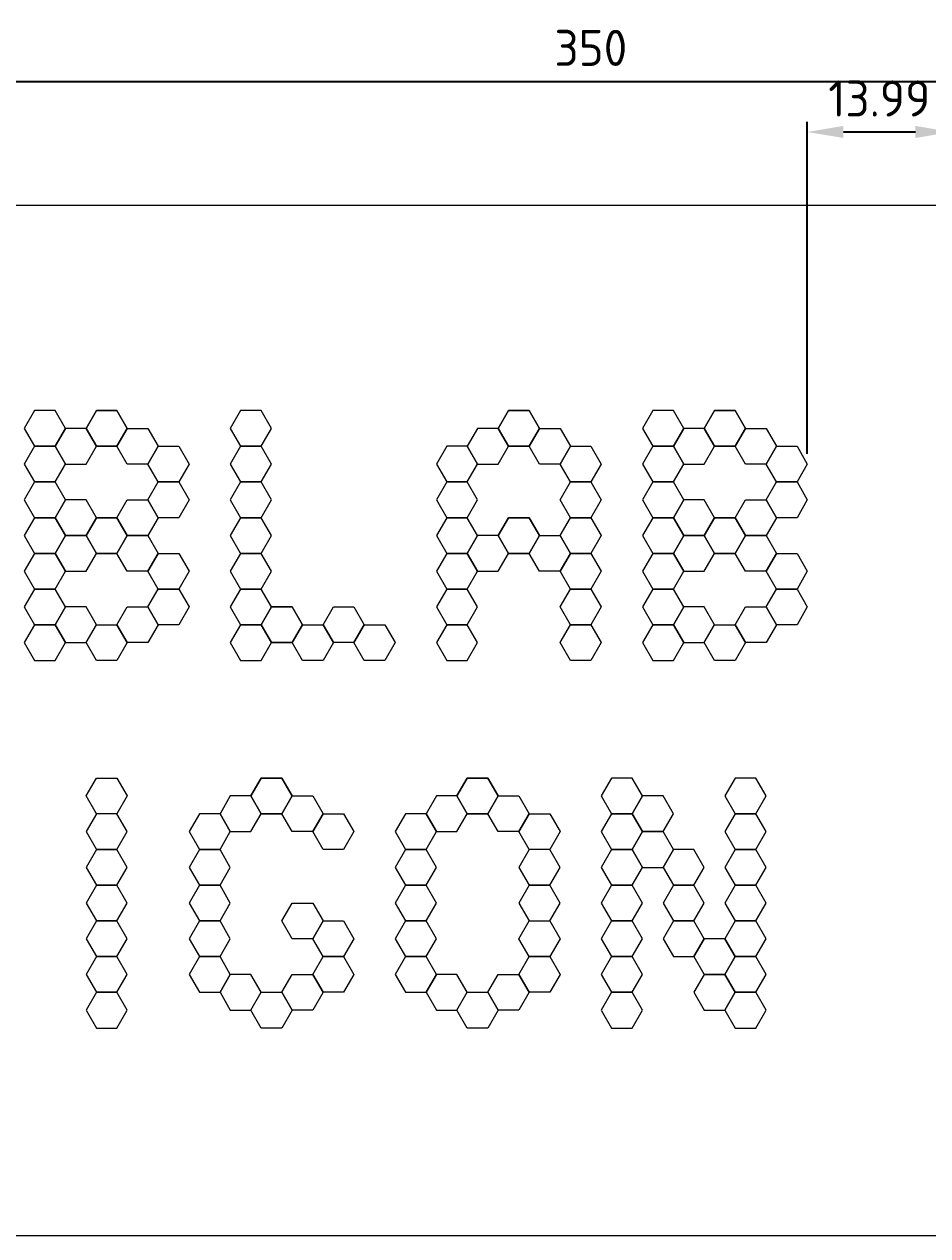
# Model space of a CAD drawing. Header units: millimetres. Extents: x -429 to 706, y -30 to 384.
# Drawn here: x -291.8 to -204.1, y 140.4 to 257.9 of the extents above; entities that cross this region are included whole.
import ezdxf

# ---------------------------------------------------------------- set-up
doc = ezdxf.new("R2010")
doc.units = ezdxf.units.MM
doc.header["$LTSCALE"] = 0.25
doc.layers.add('AM_0', color=7, linetype='Continuous', lineweight=20)
doc.layers.add('AM_5', color=3, linetype='Continuous', lineweight=25)
doc.styles.get("Standard").update_dxf_attribs({"font": 'tcvn+7284-2003r.ttf'})
doc.dimstyles.new('AM_ISO$0', dxfattribs={"dimtxt": 3.5, "dimasz": 3.5, "dimexe": 1, "dimexo": 1, "dimgap": 1.5, "dimtad": 1, "dimdsep": 46, "dimtxsty": 'Standard', "dimcen": 0, "dimclrd": 256, "dimclre": 256, "dimclrt": 2, "dimadec": 0, "dimazin": 2, "dimtp": 0.1, "dimtm": 0.1, "dimtfac": 0.71, "dimtdec": 3, "dimtmove": 0, "dimatfit": 3, "dimfxl": 1, "dimlwd": -1, "dimlwe": -1, "dimarcsym": 1})

# ---------------------------------------------------------------- blocks, each defined once
blk = doc.blocks.new('*D40')
at = {"layer": 'AM_5', "linetype": 'ByBlock', "transparency": 16777216}
for p, q in [((-411.83, 241.39), (-411.83, 253.39)), ((-61.83, 241.39), (-61.83, 253.39)), ((-408.33, 252.39), (-65.33, 252.39))]:
    blk.add_line(p, q, dxfattribs=at)
at = {"layer": 'AM_5', "transparency": 16777216}
for points in [[(-408.33, 252.97), (-408.33, 251.81), (-411.83, 252.39)], [(-65.33, 252.97), (-65.33, 251.81), (-61.83, 252.39)]]:
    blk.add_solid(points, dxfattribs=at)
at = {"layer": 'Defpoints', "color": 0, "transparency": 16777216}
for p in [(-61.83, 252.39), (-411.83, 240.39), (-61.83, 240.39)]:
    blk.add_point(p, dxfattribs=at)
at = {"layer": 'AM_5', "color": 2, "transparency": 16777216, "insert": (-236.83, 255.64), "char_height": 3.5, "attachment_point": 5}
blk.add_mtext('350', dxfattribs=at)
blk = doc.blocks.new('*D56')
at = {"layer": 'AM_5', "linetype": 'ByBlock', "transparency": 16777216}
for p, q in [((-215.82, 216.26), (-215.82, 248.48)), ((-201.83, 217.8), (-201.83, 248.48)), ((-212.32, 247.48), (-205.33, 247.48))]:
    blk.add_line(p, q, dxfattribs=at)
at = {"layer": 'AM_5', "transparency": 16777216}
for points in [[(-212.32, 248.07), (-212.32, 246.9), (-215.82, 247.48)], [(-205.33, 248.07), (-205.33, 246.9), (-201.83, 247.48)]]:
    blk.add_solid(points, dxfattribs=at)
at = {"layer": 'Defpoints', "color": 0, "transparency": 16777216}
for p in [(-201.83, 247.48), (-201.83, 216.8), (-215.82, 215.26)]:
    blk.add_point(p, dxfattribs=at)
at = {"layer": 'AM_5', "color": 2, "transparency": 16777216, "insert": (-208.83, 250.73), "char_height": 3.5, "attachment_point": 5}
blk.add_mtext('13.99', dxfattribs=at)

msp = doc.modelspace()

# ---------------------------------------------------------------- linework, layer by layer
at = {"layer": 'AM_0'}
for p, q in [((-411.83, 240.388), (-61.83, 240.388)), ((-61.83, 140.388), (-411.83, 140.388))]:
    msp.add_line(p, q, dxfattribs=at)
for points in [[(-287.822, 218.72), (-288.822, 220.452), (-290.822, 220.452), (-291.822, 218.72), (-290.822, 216.988), (-288.822, 216.988)], [(-281.822, 218.72), (-282.822, 220.452), (-284.822, 220.452), (-285.822, 218.72), (-284.822, 216.988), (-282.822, 216.988)], [(-285.822, 218.72), (-284.822, 220.452), (-282.822, 220.452), (-281.822, 218.72), (-282.822, 216.988), (-284.822, 216.988)], [(-267.822, 218.72), (-268.822, 220.452), (-270.822, 220.452), (-271.822, 218.72), (-270.822, 216.988), (-268.822, 216.988)], [(-241.822, 218.72), (-242.822, 220.452), (-244.822, 220.452), (-245.822, 218.72), (-244.822, 216.988), (-242.822, 216.988)], [(-245.822, 218.72), (-244.822, 220.452), (-242.822, 220.452), (-241.822, 218.72), (-242.822, 216.988), (-244.822, 216.988)], [(-227.822, 218.72), (-228.822, 220.452), (-230.822, 220.452), (-231.822, 218.72), (-230.822, 216.988), (-228.822, 216.988)], [(-221.822, 218.72), (-222.822, 220.452), (-224.822, 220.452), (-225.822, 218.72), (-224.822, 216.988), (-222.822, 216.988)], [(-225.822, 218.72), (-224.822, 220.452), (-222.822, 220.452), (-221.822, 218.72), (-222.822, 216.988), (-224.822, 216.988)], [(-284.822, 216.988), (-285.822, 218.72), (-287.822, 218.72), (-288.822, 216.988), (-287.822, 215.256), (-285.822, 215.256)], [(-282.822, 216.988), (-281.822, 218.72), (-279.822, 218.72), (-278.822, 216.988), (-279.822, 215.256), (-281.822, 215.256)], [(-244.822, 216.988), (-245.822, 218.72), (-247.822, 218.72), (-248.822, 216.988), (-247.822, 215.256), (-245.822, 215.256)], [(-242.822, 216.988), (-241.822, 218.72), (-239.822, 218.72), (-238.822, 216.988), (-239.822, 215.256), (-241.822, 215.256)], [(-224.822, 216.988), (-225.822, 218.72), (-227.822, 218.72), (-228.822, 216.988), (-227.822, 215.256), (-225.822, 215.256)], [(-222.822, 216.988), (-221.822, 218.72), (-219.822, 218.72), (-218.822, 216.988), (-219.822, 215.256), (-221.822, 215.256)], [(-287.822, 215.256), (-288.822, 216.988), (-290.822, 216.988), (-291.822, 215.256), (-290.822, 213.524), (-288.822, 213.524)], [(-279.822, 215.256), (-278.822, 216.988), (-276.822, 216.988), (-275.822, 215.256), (-276.822, 213.524), (-278.822, 213.524)], [(-267.822, 215.256), (-268.822, 216.988), (-270.822, 216.988), (-271.822, 215.256), (-270.822, 213.524), (-268.822, 213.524)], [(-247.822, 215.256), (-248.822, 216.988), (-250.822, 216.988), (-251.822, 215.256), (-250.822, 213.524), (-248.822, 213.524)], [(-239.822, 215.256), (-238.822, 216.988), (-236.822, 216.988), (-235.822, 215.256), (-236.822, 213.524), (-238.822, 213.524)], [(-227.822, 215.256), (-228.822, 216.988), (-230.822, 216.988), (-231.822, 215.256), (-230.822, 213.524), (-228.822, 213.524)], [(-219.822, 215.256), (-218.822, 216.988), (-216.822, 216.988), (-215.822, 215.256), (-216.822, 213.524), (-218.822, 213.524)], [(-287.822, 211.792), (-288.822, 213.524), (-290.822, 213.524), (-291.822, 211.792), (-290.822, 210.06), (-288.822, 210.06)], [(-279.822, 211.792), (-278.822, 213.524), (-276.822, 213.524), (-275.822, 211.792), (-276.822, 210.06), (-278.822, 210.06)], [(-267.822, 211.792), (-268.822, 213.524), (-270.822, 213.524), (-271.822, 211.792), (-270.822, 210.06), (-268.822, 210.06)], [(-247.822, 211.792), (-248.822, 213.524), (-250.822, 213.524), (-251.822, 211.792), (-250.822, 210.06), (-248.822, 210.06)], [(-239.822, 211.792), (-238.822, 213.524), (-236.822, 213.524), (-235.822, 211.792), (-236.822, 210.06), (-238.822, 210.06)], [(-227.822, 211.792), (-228.822, 213.524), (-230.822, 213.524), (-231.822, 211.792), (-230.822, 210.06), (-228.822, 210.06)], [(-219.822, 211.792), (-218.822, 213.524), (-216.822, 213.524), (-215.822, 211.792), (-216.822, 210.06), (-218.822, 210.06)], [(-284.822, 210.06), (-285.822, 211.792), (-287.822, 211.792), (-288.822, 210.06), (-287.822, 208.328), (-285.822, 208.328)], [(-282.822, 210.06), (-281.822, 211.792), (-279.822, 211.792), (-278.822, 210.06), (-279.822, 208.328), (-281.822, 208.328)], [(-224.822, 210.06), (-225.822, 211.792), (-227.822, 211.792), (-228.822, 210.06), (-227.822, 208.328), (-225.822, 208.328)], [(-222.822, 210.06), (-221.822, 211.792), (-219.822, 211.792), (-218.822, 210.06), (-219.822, 208.328), (-221.822, 208.328)], [(-287.822, 208.328), (-288.822, 210.06), (-290.822, 210.06), (-291.822, 208.328), (-290.822, 206.596), (-288.822, 206.596)], [(-281.822, 208.328), (-282.822, 210.06), (-284.822, 210.06), (-285.822, 208.328), (-284.822, 206.596), (-282.822, 206.596)], [(-285.822, 208.328), (-284.822, 210.06), (-282.822, 210.06), (-281.822, 208.328), (-282.822, 206.596), (-284.822, 206.596)], [(-267.822, 208.328), (-268.822, 210.06), (-270.822, 210.06), (-271.822, 208.328), (-270.822, 206.596), (-268.822, 206.596)], [(-247.822, 208.328), (-248.822, 210.06), (-250.822, 210.06), (-251.822, 208.328), (-250.822, 206.596), (-248.822, 206.596)], [(-241.822, 208.328), (-242.822, 210.06), (-244.822, 210.06), (-245.822, 208.328), (-244.822, 206.596), (-242.822, 206.596)], [(-245.822, 208.328), (-244.822, 210.06), (-242.822, 210.06), (-241.822, 208.328), (-242.822, 206.596), (-244.822, 206.596)], [(-239.822, 208.328), (-238.822, 210.06), (-236.822, 210.06), (-235.822, 208.328), (-236.822, 206.596), (-238.822, 206.596)], [(-227.822, 208.328), (-228.822, 210.06), (-230.822, 210.06), (-231.822, 208.328), (-230.822, 206.596), (-228.822, 206.596)], [(-221.822, 208.328), (-222.822, 210.06), (-224.822, 210.06), (-225.822, 208.328), (-224.822, 206.596), (-222.822, 206.596)], [(-225.822, 208.328), (-224.822, 210.06), (-222.822, 210.06), (-221.822, 208.328), (-222.822, 206.596), (-224.822, 206.596)], [(-284.822, 206.596), (-285.822, 208.328), (-287.822, 208.328), (-288.822, 206.596), (-287.822, 204.864), (-285.822, 204.864)], [(-282.822, 206.596), (-281.822, 208.328), (-279.822, 208.328), (-278.822, 206.596), (-279.822, 204.864), (-281.822, 204.864)], [(-244.822, 206.596), (-245.822, 208.328), (-247.822, 208.328), (-248.822, 206.596), (-247.822, 204.864), (-245.822, 204.864)], [(-242.822, 206.596), (-241.822, 208.328), (-239.822, 208.328), (-238.822, 206.596), (-239.822, 204.864), (-241.822, 204.864)], [(-224.822, 206.596), (-225.822, 208.328), (-227.822, 208.328), (-228.822, 206.596), (-227.822, 204.864), (-225.822, 204.864)], [(-222.822, 206.596), (-221.822, 208.328), (-219.822, 208.328), (-218.822, 206.596), (-219.822, 204.864), (-221.822, 204.864)], [(-287.822, 204.864), (-288.822, 206.596), (-290.822, 206.596), (-291.822, 204.864), (-290.822, 203.132), (-288.822, 203.132)], [(-279.822, 204.864), (-278.822, 206.596), (-276.822, 206.596), (-275.822, 204.864), (-276.822, 203.132), (-278.822, 203.132)], [(-267.822, 204.864), (-268.822, 206.596), (-270.822, 206.596), (-271.822, 204.864), (-270.822, 203.132), (-268.822, 203.132)], [(-247.822, 204.864), (-248.822, 206.596), (-250.822, 206.596), (-251.822, 204.864), (-250.822, 203.132), (-248.822, 203.132)], [(-239.822, 204.864), (-238.822, 206.596), (-236.822, 206.596), (-235.822, 204.864), (-236.822, 203.132), (-238.822, 203.132)], [(-227.822, 204.864), (-228.822, 206.596), (-230.822, 206.596), (-231.822, 204.864), (-230.822, 203.132), (-228.822, 203.132)], [(-219.822, 204.864), (-218.822, 206.596), (-216.822, 206.596), (-215.822, 204.864), (-216.822, 203.132), (-218.822, 203.132)], [(-287.822, 201.4), (-288.822, 203.132), (-290.822, 203.132), (-291.822, 201.4), (-290.822, 199.668), (-288.822, 199.668)], [(-279.822, 201.4), (-278.822, 203.132), (-276.822, 203.132), (-275.822, 201.4), (-276.822, 199.668), (-278.822, 199.668)], [(-267.822, 201.4), (-268.822, 203.132), (-270.822, 203.132), (-271.822, 201.4), (-270.822, 199.668), (-268.822, 199.668)], [(-247.822, 201.4), (-248.822, 203.132), (-250.822, 203.132), (-251.822, 201.4), (-250.822, 199.668), (-248.822, 199.668)], [(-239.822, 201.4), (-238.822, 203.132), (-236.822, 203.132), (-235.822, 201.4), (-236.822, 199.668), (-238.822, 199.668)], [(-227.822, 201.4), (-228.822, 203.132), (-230.822, 203.132), (-231.822, 201.4), (-230.822, 199.668), (-228.822, 199.668)], [(-219.822, 201.4), (-218.822, 203.132), (-216.822, 203.132), (-215.822, 201.4), (-216.822, 199.668), (-218.822, 199.668)], [(-284.822, 199.668), (-285.822, 201.4), (-287.822, 201.4), (-288.822, 199.668), (-287.822, 197.936), (-285.822, 197.936)], [(-282.822, 199.668), (-281.822, 201.4), (-279.822, 201.4), (-278.822, 199.668), (-279.822, 197.936), (-281.822, 197.936)], [(-264.822, 199.668), (-265.822, 201.4), (-267.822, 201.4), (-268.822, 199.668), (-267.822, 197.936), (-265.822, 197.936)], [(-268.822, 199.668), (-267.822, 201.4), (-265.822, 201.4), (-264.822, 199.668), (-265.822, 197.936), (-267.822, 197.936)], [(-262.822, 199.668), (-261.822, 201.4), (-259.822, 201.4), (-258.822, 199.668), (-259.822, 197.936), (-261.822, 197.936)], [(-224.822, 199.668), (-225.822, 201.4), (-227.822, 201.4), (-228.822, 199.668), (-227.822, 197.936), (-225.822, 197.936)], [(-222.822, 199.668), (-221.822, 201.4), (-219.822, 201.4), (-218.822, 199.668), (-219.822, 197.936), (-221.822, 197.936)], [(-287.822, 197.936), (-288.822, 199.668), (-290.822, 199.668), (-291.822, 197.936), (-290.822, 196.204), (-288.822, 196.204)], [(-285.822, 197.936), (-284.822, 199.668), (-282.822, 199.668), (-281.822, 197.936), (-282.822, 196.204), (-284.822, 196.204)], [(-267.822, 197.936), (-268.822, 199.668), (-270.822, 199.668), (-271.822, 197.936), (-270.822, 196.204), (-268.822, 196.204)], [(-265.822, 197.936), (-264.822, 199.668), (-262.822, 199.668), (-261.822, 197.936), (-262.822, 196.204), (-264.822, 196.204)], [(-259.822, 197.936), (-258.822, 199.668), (-256.822, 199.668), (-255.822, 197.936), (-256.822, 196.204), (-258.822, 196.204)], [(-247.822, 197.936), (-248.822, 199.668), (-250.822, 199.668), (-251.822, 197.936), (-250.822, 196.204), (-248.822, 196.204)], [(-239.822, 197.936), (-238.822, 199.668), (-236.822, 199.668), (-235.822, 197.936), (-236.822, 196.204), (-238.822, 196.204)], [(-227.822, 197.936), (-228.822, 199.668), (-230.822, 199.668), (-231.822, 197.936), (-230.822, 196.204), (-228.822, 196.204)], [(-225.822, 197.936), (-224.822, 199.668), (-222.822, 199.668), (-221.822, 197.936), (-222.822, 196.204), (-224.822, 196.204)], [(-285.822, 183.061), (-284.822, 184.793), (-282.822, 184.793), (-281.822, 183.061), (-282.822, 181.329), (-284.822, 181.329)], [(-265.822, 183.061), (-266.822, 184.793), (-268.822, 184.793), (-269.822, 183.061), (-268.822, 181.329), (-266.822, 181.329)], [(-269.822, 183.061), (-268.822, 184.793), (-266.822, 184.793), (-265.822, 183.061), (-266.822, 181.329), (-268.822, 181.329)], [(-245.822, 183.061), (-246.822, 184.793), (-248.822, 184.793), (-249.822, 183.061), (-248.822, 181.329), (-246.822, 181.329)], [(-249.822, 183.061), (-248.822, 184.793), (-246.822, 184.793), (-245.822, 183.061), (-246.822, 181.329), (-248.822, 181.329)], [(-231.822, 183.061), (-232.822, 184.793), (-234.822, 184.793), (-235.822, 183.061), (-234.822, 181.329), (-232.822, 181.329)], [(-219.822, 183.061), (-220.822, 184.793), (-222.822, 184.793), (-223.822, 183.061), (-222.822, 181.329), (-220.822, 181.329)], [(-268.822, 181.329), (-269.822, 183.061), (-271.822, 183.061), (-272.822, 181.329), (-271.822, 179.597), (-269.822, 179.597)], [(-266.822, 181.329), (-265.822, 183.061), (-263.822, 183.061), (-262.822, 181.329), (-263.822, 179.597), (-265.822, 179.597)], [(-248.822, 181.329), (-249.822, 183.061), (-251.822, 183.061), (-252.822, 181.329), (-251.822, 179.597), (-249.822, 179.597)], [(-246.822, 181.329), (-245.822, 183.061), (-243.822, 183.061), (-242.822, 181.329), (-243.822, 179.597), (-245.822, 179.597)], [(-228.822, 181.329), (-229.822, 183.061), (-231.822, 183.061), (-232.822, 181.329), (-231.822, 179.597), (-229.822, 179.597)], [(-281.822, 179.597), (-282.822, 181.329), (-284.822, 181.329), (-285.822, 179.597), (-284.822, 177.864), (-282.822, 177.864)], [(-271.822, 179.597), (-272.822, 181.329), (-274.822, 181.329), (-275.822, 179.597), (-274.822, 177.864), (-272.822, 177.864)], [(-263.822, 179.597), (-262.822, 181.329), (-260.822, 181.329), (-259.822, 179.597), (-260.822, 177.864), (-262.822, 177.864)], [(-251.822, 179.597), (-252.822, 181.329), (-254.822, 181.329), (-255.822, 179.597), (-254.822, 177.864), (-252.822, 177.864)], [(-243.822, 179.597), (-242.822, 181.329), (-240.822, 181.329), (-239.822, 179.597), (-240.822, 177.864), (-242.822, 177.864)], [(-231.822, 179.597), (-232.822, 181.329), (-234.822, 181.329), (-235.822, 179.597), (-234.822, 177.864), (-232.822, 177.864)], [(-219.822, 179.597), (-220.822, 181.329), (-222.822, 181.329), (-223.822, 179.597), (-222.822, 177.864), (-220.822, 177.864)], [(-228.822, 177.864), (-229.822, 179.597), (-231.822, 179.597), (-232.822, 177.864), (-231.822, 176.132), (-229.822, 176.132)], [(-281.822, 176.132), (-282.822, 177.864), (-284.822, 177.864), (-285.822, 176.132), (-284.822, 174.4), (-282.822, 174.4)], [(-271.822, 176.132), (-272.822, 177.864), (-274.822, 177.864), (-275.822, 176.132), (-274.822, 174.4), (-272.822, 174.4)], [(-251.822, 176.132), (-252.822, 177.864), (-254.822, 177.864), (-255.822, 176.132), (-254.822, 174.4), (-252.822, 174.4)], [(-239.822, 176.132), (-240.822, 177.864), (-242.822, 177.864), (-243.822, 176.132), (-242.822, 174.4), (-240.822, 174.4)], [(-231.822, 176.132), (-232.822, 177.864), (-234.822, 177.864), (-235.822, 176.132), (-234.822, 174.4), (-232.822, 174.4)], [(-225.822, 176.132), (-226.822, 177.864), (-228.822, 177.864), (-229.822, 176.132), (-228.822, 174.4), (-226.822, 174.4)], [(-219.822, 176.132), (-220.822, 177.864), (-222.822, 177.864), (-223.822, 176.132), (-222.822, 174.4), (-220.822, 174.4)], [(-281.822, 172.668), (-282.822, 174.4), (-284.822, 174.4), (-285.822, 172.668), (-284.822, 170.936), (-282.822, 170.936)], [(-271.822, 172.668), (-272.822, 174.4), (-274.822, 174.4), (-275.822, 172.668), (-274.822, 170.936), (-272.822, 170.936)], [(-251.822, 172.668), (-252.822, 174.4), (-254.822, 174.4), (-255.822, 172.668), (-254.822, 170.936), (-252.822, 170.936)], [(-239.822, 172.668), (-240.822, 174.4), (-242.822, 174.4), (-243.822, 172.668), (-242.822, 170.936), (-240.822, 170.936)], [(-231.822, 172.668), (-232.822, 174.4), (-234.822, 174.4), (-235.822, 172.668), (-234.822, 170.936), (-232.822, 170.936)], [(-225.822, 172.668), (-226.822, 174.4), (-228.822, 174.4), (-229.822, 172.668), (-228.822, 170.936), (-226.822, 170.936)], [(-219.822, 172.668), (-220.822, 174.4), (-222.822, 174.4), (-223.822, 172.668), (-222.822, 170.936), (-220.822, 170.936)], [(-266.822, 170.936), (-265.822, 172.668), (-263.822, 172.668), (-262.822, 170.936), (-263.822, 169.204), (-265.822, 169.204)], [(-281.822, 169.204), (-282.822, 170.936), (-284.822, 170.936), (-285.822, 169.204), (-284.822, 167.472), (-282.822, 167.472)], [(-271.822, 169.204), (-272.822, 170.936), (-274.822, 170.936), (-275.822, 169.204), (-274.822, 167.472), (-272.822, 167.472)], [(-263.822, 169.204), (-262.822, 170.936), (-260.822, 170.936), (-259.822, 169.204), (-260.822, 167.472), (-262.822, 167.472)], [(-251.822, 169.204), (-252.822, 170.936), (-254.822, 170.936), (-255.822, 169.204), (-254.822, 167.472), (-252.822, 167.472)], [(-243.822, 169.204), (-242.822, 170.936), (-240.822, 170.936), (-239.822, 169.204), (-240.822, 167.472), (-242.822, 167.472)], [(-231.822, 169.204), (-232.822, 170.936), (-234.822, 170.936), (-235.822, 169.204), (-234.822, 167.472), (-232.822, 167.472)], [(-225.822, 169.204), (-226.822, 170.936), (-228.822, 170.936), (-229.822, 169.204), (-228.822, 167.472), (-226.822, 167.472)], [(-219.822, 169.204), (-220.822, 170.936), (-222.822, 170.936), (-223.822, 169.204), (-222.822, 167.472), (-220.822, 167.472)], [(-222.822, 167.472), (-223.822, 169.204), (-225.822, 169.204), (-226.822, 167.472), (-225.822, 165.74), (-223.822, 165.74)], [(-281.822, 165.74), (-282.822, 167.472), (-284.822, 167.472), (-285.822, 165.74), (-284.822, 164.008), (-282.822, 164.008)], [(-271.822, 165.74), (-272.822, 167.472), (-274.822, 167.472), (-275.822, 165.74), (-274.822, 164.008), (-272.822, 164.008)], [(-263.822, 165.74), (-262.822, 167.472), (-260.822, 167.472), (-259.822, 165.74), (-260.822, 164.008), (-262.822, 164.008)], [(-251.822, 165.74), (-252.822, 167.472), (-254.822, 167.472), (-255.822, 165.74), (-254.822, 164.008), (-252.822, 164.008)], [(-243.822, 165.74), (-242.822, 167.472), (-240.822, 167.472), (-239.822, 165.74), (-240.822, 164.008), (-242.822, 164.008)], [(-231.822, 165.74), (-232.822, 167.472), (-234.822, 167.472), (-235.822, 165.74), (-234.822, 164.008), (-232.822, 164.008)], [(-219.822, 165.74), (-220.822, 167.472), (-222.822, 167.472), (-223.822, 165.74), (-222.822, 164.008), (-220.822, 164.008)], [(-268.822, 164.008), (-269.822, 165.74), (-271.822, 165.74), (-272.822, 164.008), (-271.822, 162.276), (-269.822, 162.276)], [(-266.822, 164.008), (-265.822, 165.74), (-263.822, 165.74), (-262.822, 164.008), (-263.822, 162.276), (-265.822, 162.276)], [(-248.822, 164.008), (-249.822, 165.74), (-251.822, 165.74), (-252.822, 164.008), (-251.822, 162.276), (-249.822, 162.276)], [(-246.822, 164.008), (-245.822, 165.74), (-243.822, 165.74), (-242.822, 164.008), (-243.822, 162.276), (-245.822, 162.276)], [(-222.822, 164.008), (-223.822, 165.74), (-225.822, 165.74), (-226.822, 164.008), (-225.822, 162.276), (-223.822, 162.276)], [(-281.822, 162.276), (-282.822, 164.008), (-284.822, 164.008), (-285.822, 162.276), (-284.822, 160.544), (-282.822, 160.544)], [(-269.822, 162.276), (-268.822, 164.008), (-266.822, 164.008), (-265.822, 162.276), (-266.822, 160.544), (-268.822, 160.544)], [(-249.822, 162.276), (-248.822, 164.008), (-246.822, 164.008), (-245.822, 162.276), (-246.822, 160.544), (-248.822, 160.544)], [(-231.822, 162.276), (-232.822, 164.008), (-234.822, 164.008), (-235.822, 162.276), (-234.822, 160.544), (-232.822, 160.544)], [(-219.822, 162.276), (-220.822, 164.008), (-222.822, 164.008), (-223.822, 162.276), (-222.822, 160.544), (-220.822, 160.544)]]:
    msp.add_lwpolyline(points, close=True, dxfattribs=at)

# ---------------------------------------------------------------- dimensions: what is measured, and where the dimension line sits
at = {"layer": 'AM_5'}
dim = msp.add_linear_dim(base=(-61.83, 252.388), p1=(-411.83, 240.388), p2=(-61.83, 240.388), dimstyle='AM_ISO$0', override={"dimpost": ''}, dxfattribs=at)
dim.commit()
dim.dimension.update_dxf_attribs({"geometry": '*D40', "text_midpoint": (-236.83, 255.638)})
dim = msp.add_linear_dim(base=(-201.83, 247.484), p1=(-215.822, 215.256), p2=(-201.83, 216.8), angle=0, dimstyle='AM_ISO$0', override={"dimpost": ''}, dxfattribs=at)
dim.commit()
dim.dimension.update_dxf_attribs({"geometry": '*D56', "text_midpoint": (-208.826, 250.734)})

doc.saveas('drawing.dxf')
